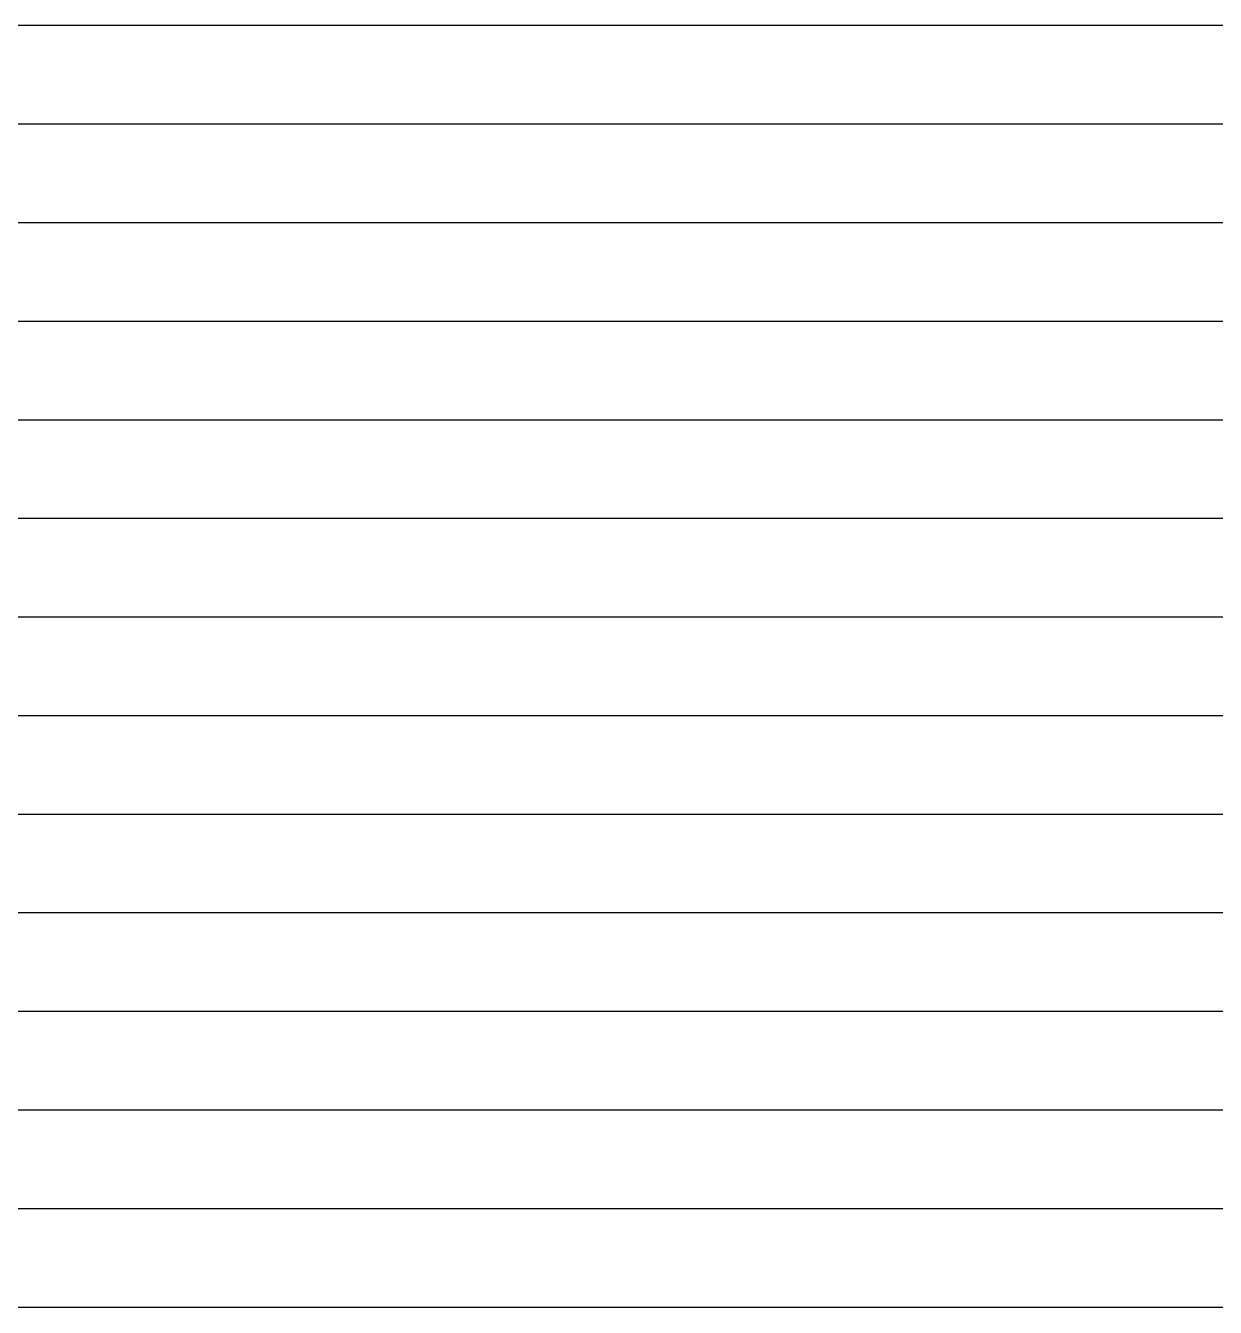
# Model space of a CAD drawing. Extents: x -518115 to 389031, y -231062 to 1628073.
# Drawn here: x 57480 to 70297, y 846162 to 859967 of the extents above; entities that cross this region are included whole.
import ezdxf

# ---------------------------------------------------------------- set-up
doc = ezdxf.new("R2010")
doc.units = 0
doc.header["$LTSCALE"] = 1000
doc.header["$MEASUREMENT"] = 0
doc.layers.add('Defpoint', color=7, linetype='Continuous')

msp = doc.modelspace()

# ---------------------------------------------------------------- linework, layer by layer
at = {"layer": 'Defpoint', "color": 252}
for p, q in [((75119, 859967.2), (1514.1, 859967.2)), ((75119, 858905.3), (1514.1, 858905.3)), ((75119, 857843.3), (1514.1, 857843.3)), ((75119, 856781.3), (1514.1, 856781.3)), ((75119, 855719.3), (1514.1, 855719.3)), ((75119, 854657.4), (1514.1, 854657.4)), ((75119, 853595.4), (1514.1, 853595.4)), ((75119, 852533.4), (1514.1, 852533.4)), ((75119, 851471.5), (1514.1, 851471.5)), ((75119, 850409.5), (1514.1, 850409.5)), ((75119, 849347.5), (1514.1, 849347.5)), ((75119, 848285.5), (1514.1, 848285.5)), ((75119, 847223.6), (1514.1, 847223.6)), ((75119, 846161.6), (1514.1, 846161.6))]:
    msp.add_line(p, q, dxfattribs=at)

doc.saveas('drawing.dxf')
